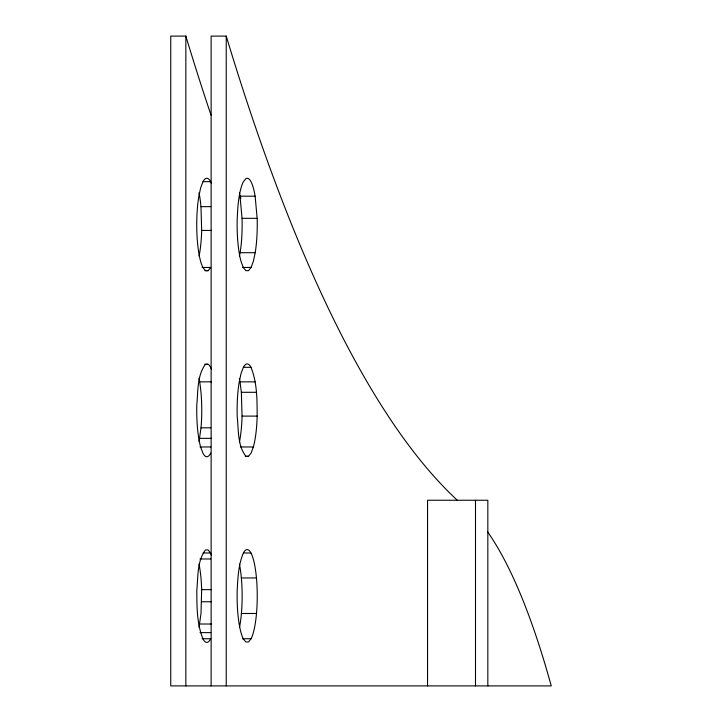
<?xml version="1.0" encoding="UTF-8"?>
<svg xmlns="http://www.w3.org/2000/svg" width="722" height="722" viewBox="0 0 722 722"><rect width="100%" height="100%" fill="white"/><g stroke="black" fill="none" stroke-linecap="round" stroke-linejoin="round"><path stroke-width="1.08" d="M199.001 564.053A46.416 10.063 -90 0 1 201.664 589.648L201.014 613.483L199.028 627.247M199.028 441.584L201.014 427.83A46.416 10.063 -90 0 0 199.642 381.848A46.416 10.063 90 0 0 199.001 378.391M239.406 255.931L240.101 252.7A46.416 10.063 90 0 0 242.05 218.333L240.029 196.185A46.416 10.063 -90 0 0 239.388 192.738M255.2 252.7L253.359 261.319L251.085 267.438L248.548 270.642L245.922 270.705L243.386 267.636L241.103 261.644A46.416 10.063 -90 0 1 237.195 218.865L237.863 207.142A46.416 10.063 -90 0 1 243.278 181.881L245.805 178.677A46.416 10.063 -90 0 1 255.128 196.185L257.149 218.333A46.416 10.063 -90 0 1 255.2 252.7L240.101 252.7M253.359 446.972L251.085 453.091L248.548 456.295L245.922 456.367C237.385 445.33 238.63 429.861 237.213 416.639A46.416 10.063 -90 0 1 239.162 382.272L241.004 373.653L243.278 367.534A46.416 10.063 -90 0 1 250.976 367.327C257.222 382.705 257.086 399.762 257.167 416.107A46.416 10.063 90 0 1 253.359 446.972L240.408 446.972M211.393 183.361A46.416 10.063 -90 0 0 202.891 181.881L200.626 188L198.776 196.619A46.416 10.063 90 0 0 197.521 242.664A46.416 10.063 -90 0 0 202.999 267.636L205.544 270.705L208.171 270.642L210.707 267.438L202.079 267.438M251.085 638.744L248.548 641.948L245.922 642.02L243.386 638.952A46.416 10.063 90 0 1 237.195 590.181C237.881 577.726 238.395 564.857 243.278 553.196A46.416 10.063 -90 0 1 250.976 552.989A46.416 10.063 90 0 1 256.454 577.961A46.416 10.063 -90 0 1 251.085 638.744L242.457 638.744M211.393 369.014A46.416 10.063 -90 0 0 208.053 364.258L205.427 364.33C196.998 375.62 198.171 391.134 196.808 404.528A46.416 10.063 -90 0 0 200.716 447.297L202.999 453.299A46.416 10.063 90 0 0 210.707 453.091M211.041 115.15A2759.222 598.385 90 0 1 185.852 36.1L170.744 36.1L170.744 685.9L551.256 685.9A912.816 197.954 -90 0 0 487.657 531.897M457.306 500.247A2759.222 598.385 -90 0 1 226.23 36.1L211.131 36.1L211.131 685.9M203.044 181.673L210.598 181.673M240.029 196.185L255.128 196.185M199.001 192.738A46.416 10.063 -90 0 1 200.969 206.645L210.68 206.645M242.05 218.333L257.149 218.333M199.082 256.184A46.416 10.063 90 0 0 201.682 230.444L211.393 230.444M242.457 267.438L251.085 267.438M204.931 270.642L208.171 270.642M204.822 364.258L208.053 364.258M243.431 367.327L250.976 367.327M199.642 381.848L211.51 381.848M239.325 378.653L240.029 381.848L255.128 381.848M240.029 381.848L241.356 392.299L256.454 392.299M239.469 441.837A46.416 10.063 -90 0 0 242.069 416.107L257.167 416.107M201.014 427.83L210.725 427.83M199.714 438.353L211.582 438.353M200.03 446.972L210.815 446.972M245.318 456.295L248.548 456.295M203.044 552.989L210.598 552.989L211.356 554.983M243.431 552.989L250.976 552.989M199.931 558.981L210.725 558.981M241.356 577.961L256.454 577.961M201.664 589.648L211.375 589.648M201.682 601.76L211.393 601.76M241.401 613.483L256.5 613.483M199.714 624.016L211.582 624.016M200.03 632.625L210.815 632.625M202.079 638.744L210.707 638.744A46.416 10.063 90 0 1 202.999 638.952C196.754 623.573 196.889 606.525 196.808 590.181C198.171 576.797 196.998 561.274 205.427 549.993L208.053 549.92L210.598 552.989M241.356 392.299L242.069 416.107M200.969 206.645L201.682 230.444M487.828 685.9L487.828 500.247L427.55 500.247L427.55 685.9M475.5 500.247L475.5 685.9M226.23 36.1L226.23 685.9M185.852 36.1L185.852 685.9M239.388 564.053A46.416 10.063 -90 0 1 239.469 627.499M240.913 198.27A2759.222 598.385 90 0 1 239.686 195.066"/></g></svg>
